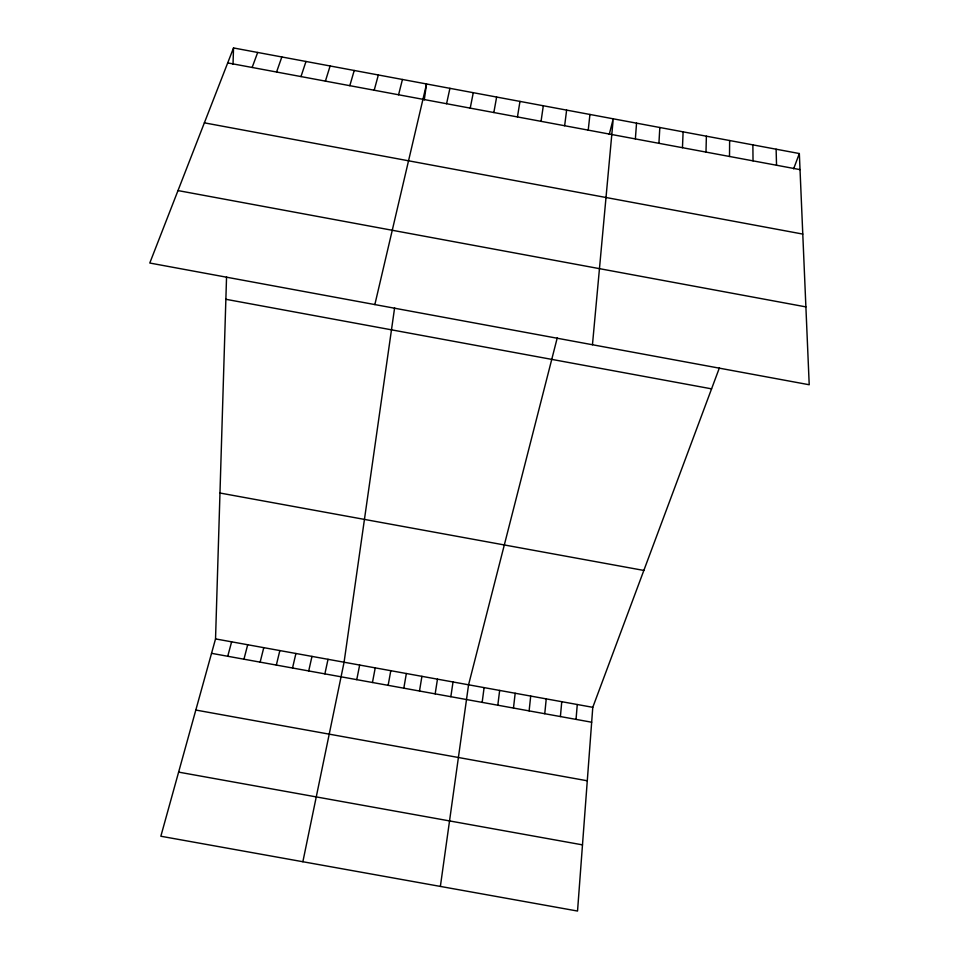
<?xml version="1.0" encoding="UTF-8"?>
<svg xmlns="http://www.w3.org/2000/svg" width="959" height="959" viewBox="0 0 959 959"><rect width="100%" height="100%" fill="white"/><g stroke="black" fill="none" stroke-linecap="round" stroke-linejoin="round"><path stroke-width="1.44" d="M729.511 156.473L729.631 140.529M705.992 152.085L706.375 136.19M719.43 367.788L592.782 707.322L577.534 911.05L160.848 836.236L215.535 638.91L226.552 276.815M233.025 64.277L233.528 47.95L799.338 153.536L809.216 384.751L149.784 263.03L233.528 47.95M682.46 147.698L683.108 131.839M658.917 143.311L659.828 127.499M635.361 138.923L636.548 123.16M576.035 719.394L577.27 704.517M560.404 716.565L561.758 701.7M592.458 344.737L613.245 118.808L609.253 134.428M544.76 713.724L546.234 698.883M529.116 710.895L530.711 696.066M588.227 130.136L589.941 114.457M513.473 708.054L515.175 693.249M497.817 705.225L499.651 690.432M564.647 125.737L566.625 110.105M482.161 702.384L484.103 687.615M440.373 886.428L468.567 684.798L557.251 337.856M394.617 307.827L344.077 662.225L302.864 861.733M424.262 99.928L426.539 83.972L374.849 304.578M541.056 121.337L543.309 105.754M450.838 696.702L453.02 681.981M435.17 693.86L437.472 679.164M517.452 116.938L519.97 101.402M419.503 691.019L421.912 676.335M403.823 688.178L406.352 673.518M388.143 685.337L390.793 670.701M493.837 112.527L496.63 97.051M372.452 682.496L375.233 667.872M356.76 679.655L359.661 665.043M470.222 108.127L473.278 92.687M446.582 103.716L449.915 88.324M324.885 673.877L328.026 659.312M308.714 670.952L311.975 656.4M292.531 668.015L295.911 653.487M276.336 665.078L279.848 650.574M260.141 662.142L263.773 647.661M398.572 94.773L402.444 79.477M243.946 659.205L247.698 644.748M227.739 656.268L231.622 641.823M374.202 90.218L378.349 74.97M349.807 85.675L354.231 70.475M325.413 81.119L330.112 65.979M300.994 76.576L305.981 61.472M276.576 72.021L281.838 56.965M252.145 67.466L257.683 52.457M793.644 168.808L799.338 153.536M195.816 710.044L587.28 780.782M178.614 772.115L582.485 844.867M215.535 638.91L592.782 707.322M211.531 653.331L591.667 722.223M219.971 493.022L643.837 570.437M204.363 122.836L802.779 234.08M177.99 190.577L805.896 306.892M225.868 299.292L711.578 388.851M227.703 62.91L800.034 169.623M776.119 149.196L776.538 165.248M752.875 144.857L753.031 160.86"/></g></svg>
